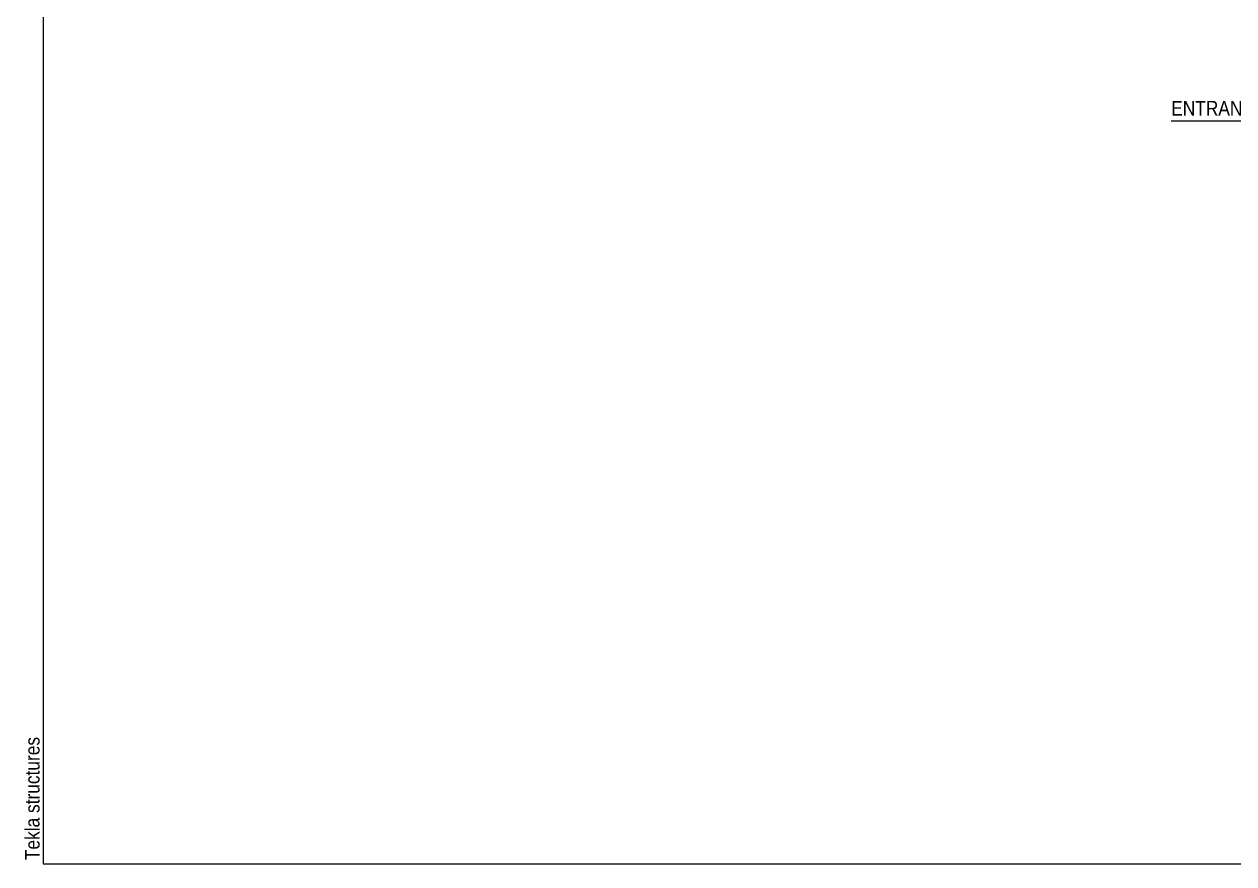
# Model space of a CAD drawing. Header units: millimetres. Extents: x 3774 to 718460, y -768339 to 192544.
# Drawn here: x 339371 to 360098, y -654687 to -640299 of the extents above; entities that cross this region are included whole.
import ezdxf

# ---------------------------------------------------------------- set-up
doc = ezdxf.new("R2010")
doc.units = ezdxf.units.MM
doc.linetypes.add('XKITLINE00', pattern=[0])
doc.layers.add('DrawingSheet', color=5, linetype='Continuous', lineweight=0)
doc.layers.add('OtherObjectType', color=1, linetype='Continuous', lineweight=0)
doc.styles.add('ARIAL', font='arial.ttf')
doc.styles.add('ARIAL_', font='arial.ttf')

# ---------------------------------------------------------------- blocks, each defined once
blk = doc.blocks.new('*A272909')
at = {"layer": 'DrawingSheet', "linetype": 'XKITLINE00', "lineweight": 0}
for p, q in [((1689.351557, 28.464483), (1689.351557, -258.535517)), ((1689.351557, -258.535517), (2939.351557, -258.535517))]:
    blk.add_line(p, q, dxfattribs=at)
at = {"layer": 'DrawingSheet', "style": 'ARIAL', "width": 0.85}
blk.add_text('Tekla structures', height=2, rotation=90, dxfattribs=at).set_placement((1688.851557, -258.035517))
blk = doc.blocks.new('*A772959')
at = {"layer": 'OtherObjectType', "linetype": 'XKITLINE00', "lineweight": 0}
blk.add_line((1843.975671, -156.697721), (1921.574304, -156.697721), dxfattribs=at)
at = {"layer": 'OtherObjectType', "style": 'ARIAL_', "width": 0.85}
for s, height, p in [('ENTRANCE 3 : STEEL SUPPORT LOUVRE PLAN (EL+106.550)', 2, (1843.975671, -155.947721)), ('SCALE', 1.8, (1875.295144, -159.247721)), ('1:125', 1.8, (1884.247507, -159.247721))]:
    blk.add_text(s, height=height, dxfattribs=at).set_placement(p)

msp = doc.modelspace()

# ---------------------------------------------------------------- block references
at = {"lineweight": 0, "xscale": 125, "yscale": 125, "zscale": 125}
for name in ['*A272909', '*A772959']:
    msp.add_blockref(name, (128527.556, -622370.363), dxfattribs=at)

doc.saveas('drawing.dxf')
